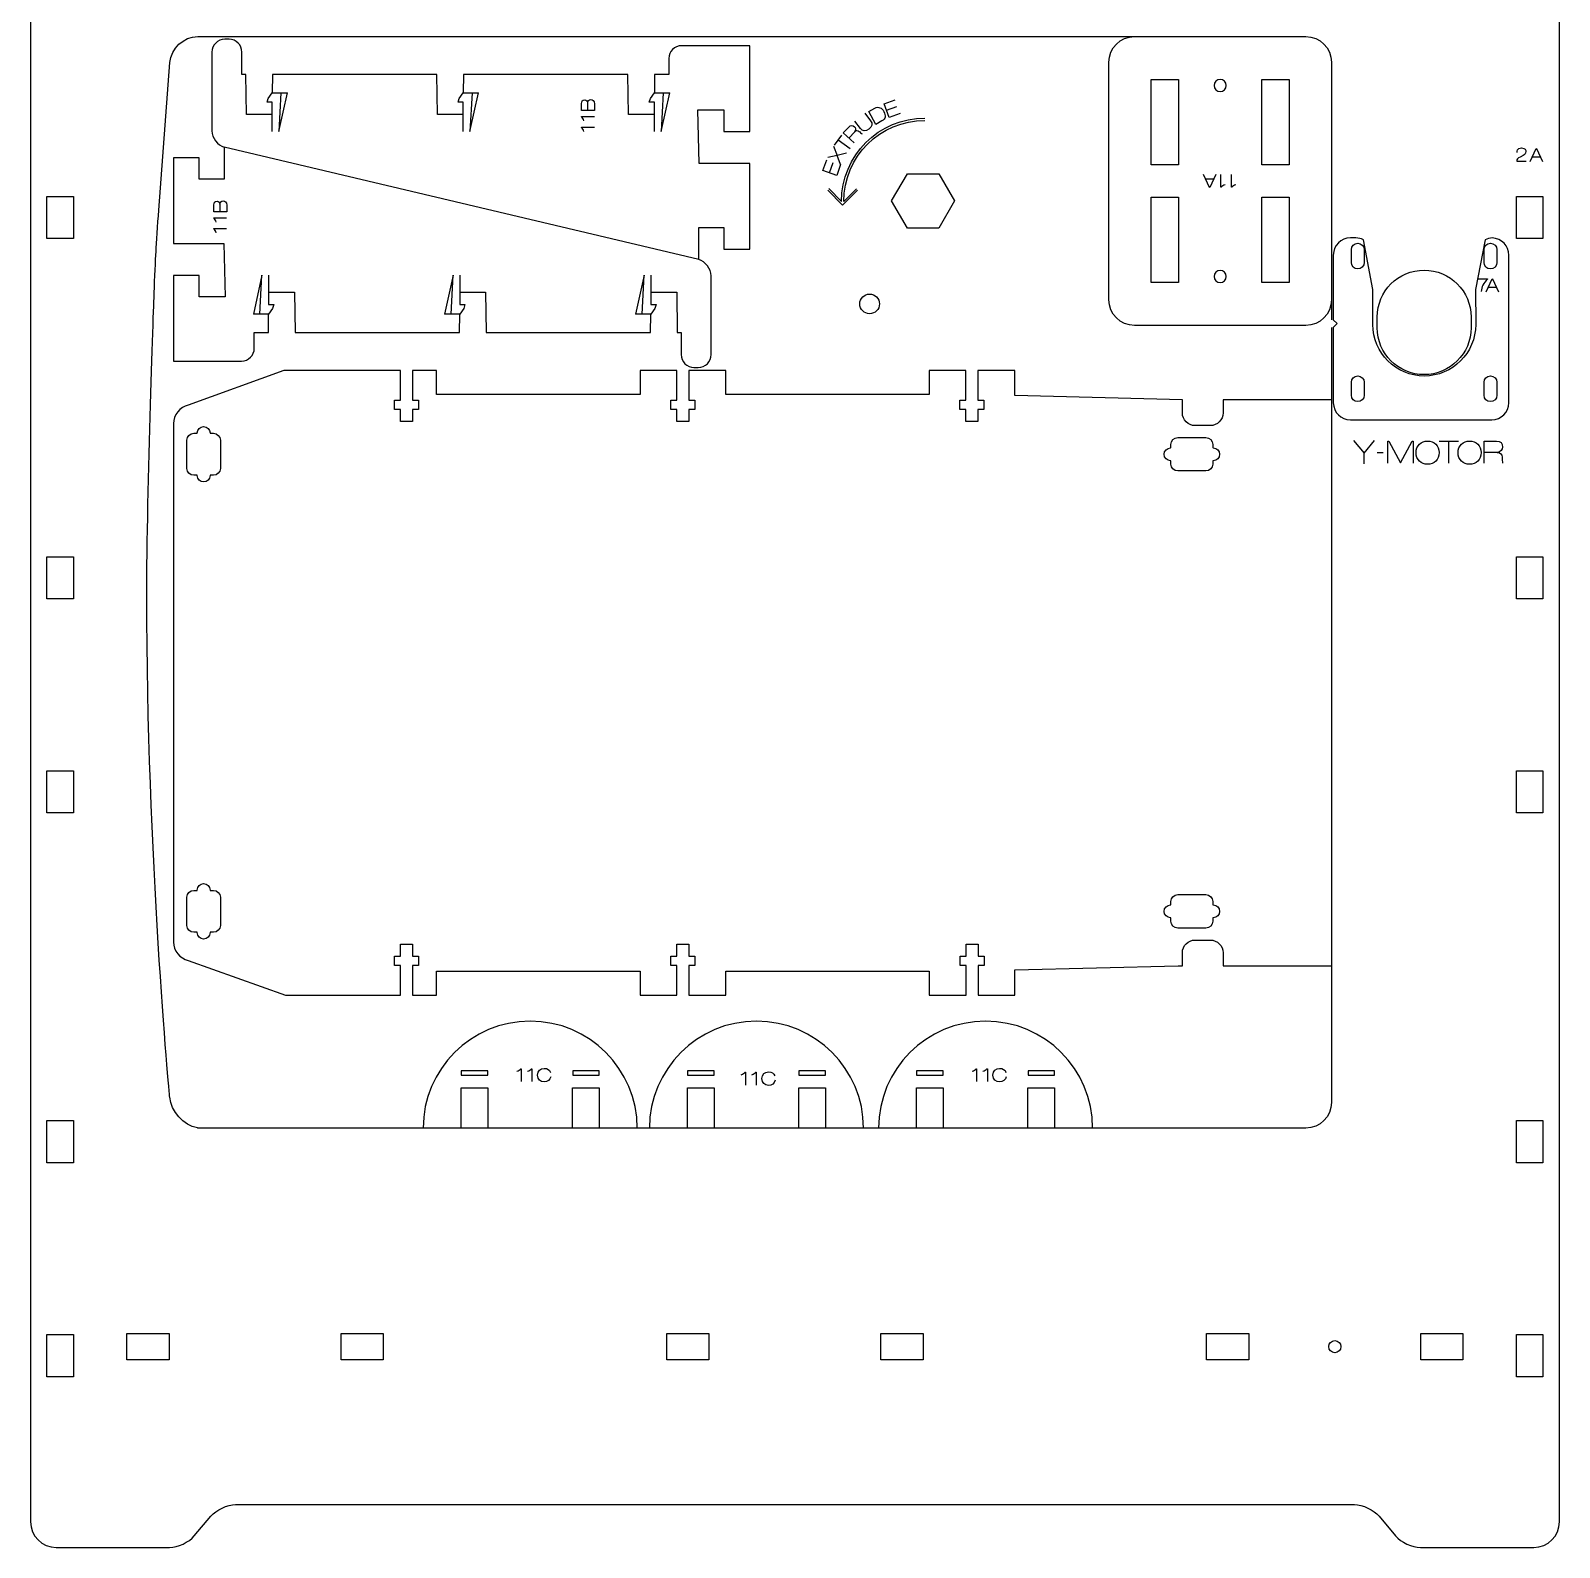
# Model space of a CAD drawing. Extents: x 16 to 1660, y 62 to 1240.
# Drawn here: x 16.3 to 302, y 407.7 to 691.2 of the extents above; entities that cross this region are included whole.
import ezdxf

# ---------------------------------------------------------------- set-up
doc = ezdxf.new("R2010")
doc.units = 0
doc.layers.get('0').update_dxf_attribs({"linetype": 'CONTINUOUS'})

msp = doc.modelspace()

# ---------------------------------------------------------------- linework, layer by layer
at = {"color": 7}
for points in [[(16.287609, 705.311998), (16.287609, 412.49346)], [(301.960562, 412.49346), (301.96282, 705.311998)], [(47.522836, 690.052524), (254.563033, 690.052524)], [(53.37556, 689.539444), (52.57546, 689.539444)], [(50.175442, 687.139144), (50.175442, 686.576676)], [(61.406758, 675.465022), (56.606722, 675.465022), (56.526571, 682.977213), (55.775578, 682.977213), (55.775578, 687.139144)], [(135.535811, 685.939136), (135.535811, 682.977213), (132.878971, 682.977213), (132.853853, 679.544827)], [(141.135947, 648.358989), (141.135947, 654.349438), (145.856396, 654.349438), (145.856396, 650.348938), (150.656431, 650.348938), (150.656431, 666.349244), (141.216098, 666.349244), (140.975644, 676.339347), (145.856396, 676.339347), (145.856396, 672.339129), (150.656431, 672.339129), (150.656431, 688.339436), (137.935829, 688.339436)], [(40.237833, 657.577778), (42.295233, 685.175442)], [(97.102507, 675.465022), (92.302471, 675.465022), (92.22232, 682.977213), (61.486627, 682.977213), (61.426231, 679.544827)], [(132.799102, 675.465022), (127.999067, 675.465022), (127.918916, 682.977213), (97.182658, 682.977213), (97.127342, 679.544827)], [(217.76944, 640.865142), (217.76944, 685.253336)], [(259.363069, 685.252771), (259.363069, 637.106507)], [(50.175442, 680.576913), (50.175442, 680.014727)], [(225.688031, 682.054629), (230.80726, 682.054629), (230.80726, 666.055169), (225.688031, 666.055169), (225.688031, 682.054629), (225.688031, 682.054629)], [(239.706009, 680.914733), (239.706009, 680.914733)], [(246.326096, 682.054629), (251.445889, 682.054629), (251.445889, 666.055169), (246.326096, 666.055169), (246.326096, 682.054629), (246.326096, 682.054629)], [(61.42736, 672.313729), (61.42736, 677.784889), (60.466393, 677.784889), (60.6933, 678.491573), (61.426231, 679.544827), (63.072151, 679.544827), (62.672524, 672.313729), (64.28232, 679.544827)], [(63.072151, 679.544827), (64.28232, 679.544827)], [(97.128471, 672.313729), (97.128471, 677.784889), (96.167787, 677.784889), (96.394129, 678.491573), (97.127342, 679.544827), (98.773262, 679.544827), (98.373636, 672.313729), (99.983713, 679.544827)], [(98.773262, 679.544827), (99.983713, 679.544827)], [(119.230987, 676.243391), (119.230987, 677.556853)], [(121.647656, 677.4688), (121.647656, 676.243391), (119.230987, 676.243391), (119.230987, 676.243391)], [(120.378784, 677.671718), (120.385276, 677.671718)], [(120.382171, 677.672), (120.379349, 676.243391)], [(132.854982, 672.313729), (132.854982, 677.784889), (131.894298, 677.784889), (132.121204, 678.491573), (132.853853, 679.544827), (134.499773, 679.544827), (134.100147, 672.313729), (135.710224, 679.544827)], [(134.499773, 679.544827), (135.710224, 679.544827)], [(178.776489, 675.65778), (176.751827, 674.917229), (175.811462, 677.489967), (177.814676, 678.221769)], [(50.175442, 675.214691), (50.175442, 672.423513)], [(119.24792, 675.04818), (119.24792, 675.135951), (121.630722, 675.135951)], [(171.339087, 672.87394), (170.280753, 674.252596)], [(172.173053, 675.705758), (173.231387, 674.327102)], [(172.896671, 676.041884), (174.069304, 676.680271)], [(175.377687, 674.274044), (174.2059, 673.635658), (172.896671, 676.041884), (172.896671, 676.041884)], [(176.249189, 676.293627), (178.169147, 676.995513)], [(119.24792, 673.047789), (119.24792, 673.13556), (121.630722, 673.13556)], [(166.50208, 669.742684), (167.897104, 671.649378)], [(170.167018, 670.181258), (168.150258, 672.034611), (169.170491, 673.144309)], [(170.27144, 672.273089), (170.274544, 672.264904), (169.190529, 671.078724)], [(141.135947, 648.359553), (52.489947, 669.389342), (52.489947, 663.399176), (47.769498, 663.399176), (47.769498, 667.399393), (42.969462, 667.399393), (42.969462, 651.399369), (52.410078, 651.399369), (52.649967, 641.409267), (47.769498, 641.409267), (47.769498, 645.409484), (42.969462, 645.409484), (42.969462, 629.40946), (55.690064, 629.40946)], [(166.322869, 669.560087), (167.016853, 667.834298)], [(169.414049, 669.084542), (167.203684, 670.701676)], [(296.507464, 666.710771), (297.618009, 669.12744), (297.70578, 669.12744), (298.81576, 666.710771)], [(167.651289, 666.138142), (166.924284, 664.108964), (164.34562, 665.032396), (165.065004, 667.040124)], [(167.651289, 666.138707), (167.016853, 667.834298), (165.230951, 667.421407)], [(165.5445, 664.603136), (166.234251, 666.527609)], [(168.736151, 668.262993), (167.016853, 667.834298)], [(293.98722, 666.790922), (295.760987, 666.790922)], [(295.188922, 667.83712), (294.606698, 667.53994)], [(298.448589, 667.509178), (296.868427, 667.509178)], [(180.118738, 654.261667), (177.185884, 659.341667), (180.118738, 664.421667), (185.983598, 664.421667), (188.916733, 659.341667), (185.983598, 654.261667), (180.118738, 654.261667), (180.118738, 654.261667)], [(237.767989, 664.268702), (236.658009, 661.851469), (236.569673, 661.851469), (235.459411, 664.268702)], [(235.827147, 663.469731), (237.407027, 663.469731)], [(238.754356, 661.912711), (238.666867, 661.912711), (238.666867, 664.294949)], [(240.754464, 661.912711), (240.666976, 661.912711), (240.666976, 664.294949)], [(19.351413, 660.170553), (24.311187, 660.170553), (24.311187, 652.291191), (19.351413, 652.291191), (19.351413, 660.170553), (19.351413, 660.170553)], [(170.807098, 661.324278), (168.025233, 658.542413), (165.243087, 661.324278)], [(165.42512, 661.630207), (167.825702, 659.230471)], [(170.617444, 661.622587), (168.225611, 659.230753)], [(225.688031, 660.065002), (230.80726, 660.065002), (230.80726, 644.064413), (225.688031, 644.064413), (225.688031, 660.065002), (225.688031, 660.065002)], [(246.326096, 660.065002), (251.445889, 660.065002), (251.445889, 644.064413), (246.326096, 644.064413), (246.326096, 660.065002), (246.326096, 660.065002)], [(293.921462, 660.170553), (298.881236, 660.170553), (298.881236, 652.291191), (293.921462, 652.291191), (293.921462, 660.170553), (293.921462, 660.170553)], [(50.527373, 657.304304), (50.527373, 658.617484)], [(52.944324, 658.529149), (52.944324, 657.304022), (50.527373, 657.304022), (50.527373, 657.304304)], [(51.674889, 658.732067), (51.681662, 658.732067)], [(51.678276, 658.732067), (51.675453, 657.304022)], [(50.544307, 656.108529), (50.544307, 656.196018), (52.927109, 656.196018)], [(50.544307, 654.108138), (50.544307, 654.196191), (52.927109, 654.196191)], [(263.9187, 652.413676), (262.913989, 652.413676)], [(267.114302, 636.214684), (267.11656, 642.791591), (265.330376, 652.082629)], [(288.098653, 652.084604), (286.310493, 642.783124), (286.314162, 636.214684)], [(259.713871, 649.214122), (259.713307, 637.107071), (260.419991, 636.400387), (259.713307, 635.693984), (259.714153, 621.613918), (259.714153, 621.613918)], [(263.083887, 647.828976), (263.083887, 650.236613)], [(265.483904, 650.236613), (265.483904, 647.828976), (265.483904, 647.828976)], [(287.884164, 647.828976), (287.884164, 650.236613)], [(290.284182, 650.236613), (290.284182, 647.828976), (290.284182, 647.828976)], [(292.514584, 621.613918), (292.514584, 649.214122)], [(60.770911, 645.434602), (60.770911, 639.96316), (61.731596, 639.96316), (61.504407, 639.256476), (60.77204, 638.203222), (59.12612, 638.203222), (59.525747, 645.434602), (57.915669, 638.203222)], [(96.496858, 645.434602), (96.496858, 639.96316), (97.457542, 639.96316), (97.230918, 639.256476), (96.497987, 638.203222), (94.852067, 638.203222), (95.251693, 645.434602), (93.641616, 638.203222)], [(132.198533, 645.434602), (132.198533, 639.96316), (133.1595, 639.96316), (132.932876, 639.256476), (132.199662, 638.203222), (130.553742, 638.203222), (130.953369, 645.434602), (129.343573, 638.203222)], [(143.450451, 642.533922), (143.450451, 645.3251)], [(239.706009, 645.204873), (239.706009, 645.204873)], [(286.850667, 644.79678), (288.536098, 644.79678), (288.536098, 644.709009)], [(288.284073, 642.370798), (289.394618, 644.787749), (289.482389, 644.787749), (290.592369, 642.370798)], [(290.225198, 643.170051), (288.645036, 643.170051)], [(60.826791, 642.283309), (65.626827, 642.283309), (65.706978, 634.7714), (96.442671, 634.7714), (96.497987, 638.203504)], [(96.522822, 642.283309), (101.322576, 642.283309), (101.403009, 634.7714), (132.139267, 634.7714), (132.199662, 638.203504)], [(132.219136, 642.283309), (137.019171, 642.283309), (137.099322, 634.7714), (137.850316, 634.7714), (137.850316, 630.609187)], [(174.914278, 640.091853), (174.914278, 640.091853)], [(59.12612, 638.203222), (57.915669, 638.203222)], [(58.090082, 631.809478), (58.090082, 634.771682), (60.746922, 634.771682), (60.77204, 638.203787)], [(94.852067, 638.203222), (93.641616, 638.203222)], [(130.553742, 638.203222), (129.343573, 638.203222)], [(143.450451, 637.171418), (143.450451, 637.733887)], [(267.923998, 635.632742), (267.923998, 637.633133)], [(285.444353, 637.633133), (285.444353, 635.632742), (285.444353, 635.632742)], [(254.56642, 636.065107), (222.569476, 636.065107)], [(259.363069, 635.693702), (259.363069, 490.852742)], [(143.450451, 630.609187), (143.450451, 631.171373)], [(231.509147, 619.741938), (231.509147, 622.146753), (200.188407, 622.94516), (200.188407, 627.666456), (193.295129, 627.666456), (193.295129, 622.094542), (194.414422, 622.094542), (194.414422, 620.334887), (193.295129, 620.334887), (193.295129, 618.140044), (191.054284, 618.140609), (191.054284, 620.334887), (189.934144, 620.334887), (189.934144, 622.094542), (191.054284, 622.094542), (191.054284, 627.666456), (184.188382, 627.666738), (184.188382, 623.18646), (146.177847, 623.187024), (146.177847, 627.666738), (139.29868, 627.666738), (139.29868, 622.095107), (140.418256, 622.095107), (140.418256, 620.334887), (139.29868, 620.334887), (139.29868, 618.141173), (137.057836, 618.141173), (137.057836, 620.334887), (135.938542, 620.334887), (135.938542, 622.095107), (137.057836, 622.095107), (137.057836, 627.666738), (130.178387, 627.666738), (130.178387, 623.187024), (92.167569, 623.187024), (92.167569, 627.666738), (87.674027, 627.666738), (87.674027, 622.095107), (88.793602, 622.095107), (88.793602, 620.334887), (87.674027, 620.334887), (87.674027, 618.141173), (85.433464, 618.141173), (85.433464, 620.334887), (84.313324, 620.334887), (84.313324, 622.095107), (85.433464, 622.095107), (85.433464, 627.666738), (63.62954, 627.666738), (45.724233, 621.161516)], [(140.250333, 628.209169), (141.050433, 628.209169)], [(263.083887, 623.02898), (263.083887, 625.4369)], [(265.483904, 625.4369), (265.483904, 623.02898), (265.483904, 623.02898)], [(287.884164, 623.02898), (287.884164, 625.4369)], [(290.284182, 625.4369), (290.284182, 623.02898), (290.284182, 623.02898)], [(259.378027, 622.146753), (239.109956, 622.146753), (239.109956, 619.741938)], [(42.970027, 617.724049), (42.969462, 520.829822)], [(236.709938, 617.34192), (233.909164, 617.34192)], [(262.914271, 618.413518), (289.314467, 618.413518)], [(45.506076, 609.360393), (45.506076, 614.613113)], [(46.799218, 615.90682), (47.388498, 615.90682), (47.426033, 615.971731)], [(49.826051, 615.971731), (49.863304, 615.90682), (50.452302, 615.90682)], [(51.745727, 614.613113), (51.745727, 609.360393)], [(230.655707, 615.108978), (235.908427, 615.108978)], [(263.510889, 614.560902), (265.451167, 612.17556), (267.391444, 614.560902)], [(269.889111, 610.2985), (269.889111, 614.467769), (270.082433, 614.467769), (272.271913, 610.41534), (272.283484, 610.41534), (274.461393, 614.467769), (274.654433, 614.467769), (274.654433, 610.2985)], [(277.329618, 614.467769), (277.329618, 614.467769)], [(279.490876, 614.467769), (283.088644, 614.467769)], [(281.29992, 610.2985), (281.29992, 614.467769)], [(285.179347, 614.467769), (285.179347, 614.467769)], [(287.881907, 610.2985), (287.881907, 614.467769), (290.176656, 614.467769)], [(229.302733, 613.189302), (229.362, 613.22712), (229.362, 613.22712)], [(229.362, 613.22712), (229.362, 613.815836)], [(237.202133, 613.815836), (237.202133, 613.22712), (237.266762, 613.189302)], [(265.451167, 610.205367), (265.451167, 612.17556)], [(267.922022, 612.290142), (269.039622, 612.290142)], [(290.328773, 612.325138), (287.881907, 612.3178)], [(290.334136, 612.335862), (290.328773, 612.324856)], [(229.362, 610.163033), (229.362, 610.751749), (229.302733, 610.789284)], [(235.908427, 608.869327), (230.655707, 608.869327)], [(237.266762, 610.789284), (237.202133, 610.751749), (237.202133, 610.163033)], [(47.388498, 608.066687), (46.799218, 608.066687)], [(47.426033, 608.007138), (47.388498, 608.066687), (47.388498, 608.066687)], [(50.452302, 608.066687), (49.863304, 608.066687), (49.826051, 608.007138)], [(19.351413, 592.83346), (24.311187, 592.83346), (24.311187, 584.954098), (19.351413, 584.954098), (19.351413, 592.83346), (19.351413, 592.83346)], [(293.929364, 592.83346), (298.889138, 592.83346), (298.889138, 584.954098), (293.929364, 584.954098), (293.929364, 592.83346), (293.929364, 592.83346)], [(19.351413, 552.833822), (24.311187, 552.833822), (24.311187, 544.954178), (19.351413, 544.954178), (19.351413, 552.833822), (19.351413, 552.833822)], [(293.929364, 552.833822), (298.889138, 552.833822), (298.889138, 544.954178), (293.929364, 544.954178), (293.929364, 552.833822), (293.929364, 552.833822)], [(45.506076, 523.941322), (45.506076, 529.193478)], [(46.799218, 530.487184), (47.388498, 530.487184), (47.426033, 530.55266)], [(49.826051, 530.55266), (49.863304, 530.487184), (50.452302, 530.487184)], [(51.745162, 529.193478), (51.745162, 523.941322)], [(230.661351, 529.689907), (235.914353, 529.689907)], [(229.302733, 527.769667), (229.367644, 527.807202), (229.367644, 528.3962)], [(237.20806, 528.3962), (237.20806, 527.807202), (237.267609, 527.769667)], [(229.367644, 524.742833), (229.367644, 525.332113), (229.302733, 525.369649)], [(235.914353, 523.449691), (230.661351, 523.449691)], [(237.267609, 525.369649), (237.20806, 525.332113), (237.20806, 525.332113)], [(237.20806, 525.332113), (237.20806, 524.742833)], [(45.725362, 517.398), (63.9445, 510.886851), (85.433464, 510.886851), (85.433464, 516.458764), (84.313324, 516.458764), (84.313324, 518.219267), (85.433464, 518.219267), (85.433464, 520.41298), (87.674027, 520.41298), (87.674027, 518.219267), (88.793602, 518.219267), (88.793602, 516.458764), (87.674027, 516.458764), (87.674309, 510.886851), (92.167569, 510.886851), (92.167569, 515.368822), (130.178104, 515.368822), (130.178104, 510.886851), (137.057836, 510.886851), (137.057836, 516.458764), (135.93826, 516.458764), (135.93826, 518.219267), (137.057836, 518.219267), (137.057836, 520.41298), (139.298398, 520.41298), (139.298398, 518.219267), (140.417973, 518.219267), (140.417973, 516.458764), (139.298398, 516.458764), (139.298398, 510.886851), (146.177564, 510.886851), (146.177564, 515.368822), (184.188382, 515.368822), (184.188382, 510.886851), (191.081942, 510.886851), (191.081942, 516.458764), (189.962367, 516.458764), (189.962367, 518.219267), (191.081942, 518.219267), (191.081942, 520.41298), (193.322504, 520.41298), (193.322504, 518.219267), (194.442644, 518.219267), (194.442644, 516.458764), (193.322504, 516.458764), (193.322504, 510.886287), (200.188407, 510.886287), (200.188407, 515.6073), (230.708764, 516.4074), (231.508582, 516.4074), (231.508582, 518.81278)], [(47.388498, 522.647333), (46.799218, 522.647333)], [(47.426033, 522.587502), (47.388498, 522.647333), (47.388498, 522.647333)], [(50.452302, 522.647333), (49.863304, 522.647333), (49.826051, 522.587502)], [(233.9086, 521.212233), (236.709373, 521.212233)], [(239.109391, 518.81278), (239.109391, 516.4074), (259.378027, 516.407964)], [(107.881702, 497.146298), (107.969473, 497.146298), (107.969473, 494.763496)], [(109.881811, 497.146298), (109.969582, 497.146298), (109.969582, 494.763496)], [(192.977064, 497.146298), (193.064836, 497.146298), (193.064836, 494.763496)], [(194.977173, 497.146298), (195.064944, 497.146298), (195.064944, 494.763496)], [(96.762993, 495.954473), (101.723331, 495.954473), (101.723331, 496.754291), (96.762993, 496.754291), (96.762993, 495.954473), (96.762993, 495.954473)], [(117.587042, 495.954473), (122.547098, 495.954473), (122.547098, 496.754856), (117.587042, 496.754856), (117.587042, 495.954473), (117.587042, 495.954473)], [(139.047502, 495.953909), (144.00784, 495.953909), (144.00784, 496.754291), (139.047502, 496.754291), (139.047502, 495.953909), (139.047502, 495.953909)], [(149.788598, 496.495211), (149.876369, 496.495211), (149.876369, 494.112409)], [(151.788707, 496.495211), (151.876196, 496.495211), (151.876196, 494.112409)], [(159.871551, 495.953909), (164.831607, 495.953909), (164.831607, 496.754291), (159.871551, 496.754291), (159.871551, 495.953909), (159.871551, 495.953909)], [(181.858356, 495.954473), (186.818693, 495.954473), (186.818693, 496.754291), (181.858356, 496.754291), (181.858356, 495.954473), (181.858356, 495.954473)], [(202.682404, 495.954473), (207.64246, 495.954473), (207.64246, 496.754856), (202.682404, 496.754856), (202.682404, 495.954473), (202.682404, 495.954473)], [(96.762993, 486.042547), (96.762993, 493.554456), (101.723331, 493.554456), (101.723331, 486.042547)], [(117.562489, 486.043111), (117.562489, 493.555302), (122.522544, 493.555302), (122.522544, 486.043111)], [(139.047502, 486.042547), (139.047502, 493.554456), (144.00784, 493.554456), (144.00784, 486.042547)], [(159.846998, 486.042547), (159.846998, 493.554456), (164.807053, 493.554456), (164.807053, 486.042547)], [(181.858356, 486.042547), (181.858356, 493.554456), (186.818693, 493.554456), (186.818693, 486.042547)], [(202.657851, 486.043111), (202.657851, 493.555302), (207.617907, 493.555302), (207.617907, 486.043111)], [(19.351413, 487.456198), (24.311187, 487.456198), (24.311187, 479.576553), (19.351413, 479.576553), (19.351413, 487.456198), (19.351413, 487.456198)], [(254.563033, 486.052707), (47.522836, 486.052707), (47.465544, 486.100684)], [(293.929364, 487.456198), (298.889138, 487.456198), (298.889138, 479.576553), (293.929364, 479.576553), (293.929364, 487.456198), (293.929364, 487.456198)], [(19.351413, 447.456278), (24.311187, 447.456278), (24.311187, 439.576633), (19.351413, 439.576633), (19.351413, 447.456278), (19.351413, 447.456278)], [(34.29508, 447.695602), (42.174442, 447.695602), (42.174442, 442.735829), (34.29508, 442.735829), (34.29508, 447.695602), (34.29508, 447.695602)], [(74.295, 447.695602), (82.174362, 447.695602), (82.174362, 442.735829), (74.295, 442.735829), (74.295, 447.695602), (74.295, 447.695602)], [(135.170616, 447.696449), (143.049978, 447.696449), (143.049978, 442.736676), (135.170616, 442.736676), (135.170616, 447.696449), (135.170616, 447.696449)], [(175.170536, 447.696449), (183.049898, 447.696449), (183.049898, 442.736676), (175.170536, 442.736676), (175.170536, 447.696449), (175.170536, 447.696449)], [(236.046433, 447.695602), (243.925796, 447.695602), (243.925796, 442.735829), (236.046433, 442.735829), (236.046433, 447.695602), (236.046433, 447.695602)], [(276.046353, 447.695602), (283.925716, 447.695602), (283.925716, 442.735829), (276.046353, 442.735829), (276.046353, 447.695602), (276.046353, 447.695602)], [(293.929364, 447.456278), (298.889138, 447.456278), (298.889138, 439.576633), (293.929364, 439.576633), (293.929364, 447.456278), (293.929364, 447.456278)], [(259.985933, 444.076102), (259.985933, 444.076102)], [(54.604073, 415.694142), (263.643816, 415.694142)], [(46.886142, 409.856376), (49.968291, 413.532038)], [(268.280162, 413.532038), (271.362029, 409.856376)], [(21.088491, 407.693989), (42.250078, 407.693989)], [(275.998376, 407.693989), (297.159962, 407.693989)]]:
    msp.add_lwpolyline(points, dxfattribs=at)
for points in [[(42.295233, 685.175442), (42.530607, 687.857964), (44.882929, 690.052524), (47.522836, 690.052524)], [(52.57546, 689.539444), (51.255224, 689.539444), (50.175442, 688.459098), (50.175442, 687.139144)], [(55.775578, 687.139144), (55.775578, 688.459098), (54.695513, 689.539444), (53.37556, 689.539444)], [(217.76944, 685.253336), (217.76944, 687.903967), (219.91828, 690.053089), (222.569476, 690.053089)], [(254.563033, 690.052524), (257.213947, 690.052524), (259.363069, 687.903684), (259.363069, 685.252771)], [(50.175442, 686.576676), (50.175442, 685.257287), (50.175442, 681.896584), (50.175442, 680.576913)], [(137.935829, 688.339436), (136.615876, 688.339436), (135.535811, 687.259089), (135.535811, 685.939136)], [(50.175442, 680.014727), (50.175442, 678.694773), (50.175442, 676.534362), (50.175442, 675.214691)], [(238.566396, 682.054629), (237.936758, 682.054629), (237.426218, 681.543807), (237.426218, 680.914733)], [(237.426218, 680.914733), (237.426218, 680.285096), (237.936758, 679.77512), (238.566396, 679.77512)], [(239.706009, 680.914733), (239.706009, 681.543807), (239.195751, 682.054629), (238.566396, 682.054629)], [(238.566396, 679.77512), (239.195751, 679.775402), (239.706009, 680.285096), (239.706009, 680.914733)], [(119.230987, 677.556853), (119.230987, 677.938982), (119.437291, 678.206811), (119.830427, 678.206811)], [(119.830427, 678.206811), (120.114624, 678.206811), (120.385276, 677.955916), (120.378784, 677.671718)], [(120.385276, 677.671718), (120.39854, 677.986396), (120.567873, 678.281036), (120.990924, 678.281036)], [(120.990924, 678.281036), (121.2723, 678.281036), (121.647656, 678.101542), (121.647656, 677.4688)], [(119.698347, 674.296622), (119.606907, 674.662382), (119.413867, 674.90594), (119.24792, 675.04818)], [(167.825702, 659.230471), (167.825702, 667.824984), (174.797438, 674.827482), (183.392516, 674.827482)], [(168.225611, 659.230753), (168.225611, 667.583402), (175.040431, 674.38778), (183.392516, 674.38778)], [(173.231387, 674.327102), (173.663469, 673.764351), (173.562151, 673.241676), (172.931949, 672.757664)], [(174.069304, 676.680271), (174.732809, 677.041233), (175.337047, 676.740949), (175.727924, 676.023258)], [(175.727924, 676.023258), (176.117956, 675.305567), (176.042038, 674.635007), (175.377687, 674.274044)], [(50.175442, 672.423513), (50.175442, 671.103842), (51.216842, 669.737887), (52.489947, 669.38906)], [(119.698347, 672.295949), (119.606907, 672.661991), (119.413867, 672.905831), (119.24792, 673.047789)], [(169.170491, 673.144309), (169.541613, 673.548169), (169.873789, 673.524462), (170.232776, 673.194827)], [(170.232776, 673.194827), (170.424687, 673.017873), (170.573982, 672.641389), (170.27144, 672.273089)], [(170.274544, 672.264904), (170.562976, 672.573091), (170.831369, 672.576196), (171.107947, 672.321631)], [(171.107947, 672.321631), (171.181324, 672.254462), (171.588289, 671.891807), (171.706258, 671.855964)], [(172.931949, 672.757664), (172.302029, 672.2745), (171.771169, 672.311189), (171.339087, 672.87394)], [(294.03802, 668.381527), (294.03802, 668.638913), (294.044793, 669.227629), (294.884122, 669.227629)], [(294.884122, 669.227629), (295.5544, 669.227629), (295.689867, 668.787644), (295.689867, 668.557633)], [(295.689867, 668.557633), (295.689867, 668.209089), (295.479893, 668.009558), (295.188922, 667.83712)], [(294.606698, 667.53994), (294.173487, 667.285658), (293.993993, 667.14624), (293.98722, 666.790922)], [(239.506196, 662.363138), (239.140436, 662.271416), (238.896596, 662.078376), (238.754356, 661.912711)], [(241.506304, 662.363138), (241.140262, 662.271416), (240.896704, 662.078376), (240.754464, 661.912711)], [(39.724753, 649.877062), (39.80688, 651.427027), (40.03802, 654.892716), (40.237833, 657.577778)], [(50.527373, 658.617484), (50.527373, 658.999896), (50.733678, 659.26716), (51.126531, 659.26716)], [(51.126531, 659.26716), (51.411011, 659.26716), (51.681662, 659.016547), (51.674889, 658.732067)], [(51.681662, 658.732067), (51.695209, 659.047027), (51.864542, 659.341667), (52.287311, 659.341667)], [(52.287311, 659.341667), (52.568404, 659.341667), (52.944324, 659.161891), (52.944324, 658.529149)], [(50.994733, 655.356689), (50.903293, 655.722731), (50.710253, 655.966289), (50.544307, 656.108529)], [(50.994733, 653.35658), (50.903293, 653.72234), (50.710253, 653.96618), (50.544307, 654.108138)], [(262.913989, 652.413676), (261.146713, 652.413676), (259.713871, 650.981962), (259.713871, 649.214122)], [(263.083887, 650.236613), (263.083887, 650.899553), (263.620673, 651.436622), (264.283896, 651.436622)], [(265.330376, 652.082629), (264.903938, 652.292884), (264.426136, 652.413676), (263.9187, 652.413676)], [(264.283896, 651.436622), (264.946836, 651.436622), (265.483904, 650.899553), (265.483904, 650.236613)], [(287.884164, 650.236613), (287.884164, 650.899553), (288.420951, 651.436622), (289.083609, 651.436622)], [(289.418042, 652.408878), (288.945602, 652.395613), (288.498562, 652.281031), (288.098653, 652.084604)], [(289.083609, 651.436622), (289.746831, 651.436622), (290.284182, 650.899553), (290.284182, 650.236613)], [(292.514584, 649.214122), (292.514584, 650.946402), (291.137058, 652.353562), (289.418042, 652.408878)], [(39.391167, 642.166187), (39.492767, 644.856893), (39.642627, 648.327098), (39.724753, 649.877062)], [(143.450451, 645.3251), (143.450451, 646.644771), (142.408769, 648.010727), (141.135947, 648.359553)], [(238.566396, 646.344769), (237.936758, 646.344769), (237.426218, 645.833947), (237.426218, 645.204873)], [(239.706009, 645.204873), (239.706009, 645.833947), (239.195751, 646.344769), (238.566396, 646.344769)], [(264.283896, 646.628967), (263.620673, 646.628967), (263.083887, 647.166036), (263.083887, 647.828976)], [(265.483904, 647.828976), (265.483904, 647.166036), (264.946836, 646.628967), (264.283896, 646.628967)], [(267.923998, 637.633133), (267.923998, 642.470987), (271.846604, 646.393311), (276.683893, 646.393311)], [(276.683893, 646.393311), (281.522593, 646.393311), (285.444353, 642.470987), (285.444353, 637.633133)], [(289.083609, 646.628967), (288.420951, 646.628967), (287.884164, 647.166036), (287.884164, 647.828976)], [(290.284182, 647.828976), (290.284182, 647.166036), (289.746831, 646.628967), (289.083609, 646.628967)], [(237.426218, 645.204873), (237.426218, 644.575236), (237.936758, 644.064978), (238.566396, 644.064978)], [(238.566396, 644.064978), (239.195751, 644.064978), (239.706009, 644.575236), (239.706009, 645.204873)], [(288.536098, 644.709009), (287.757447, 644.025184), (287.395356, 643.236373), (287.358384, 642.413978)], [(38.004327, 585.24902), (38.003762, 605.28454), (39.391167, 642.166187), (39.391167, 642.166187)], [(143.450451, 637.733887), (143.450451, 639.05384), (143.450451, 641.214251), (143.450451, 642.533922)], [(171.23156, 640.091853), (171.23156, 641.108982), (172.056213, 641.933353), (173.07306, 641.933353)], [(173.07306, 638.250636), (172.056213, 638.250636), (171.23156, 639.074724), (171.23156, 640.091853)], [(173.07306, 641.933353), (174.090189, 641.933353), (174.914278, 641.108982), (174.914278, 640.091853)], [(174.914278, 640.091853), (174.914278, 639.074724), (174.090189, 638.250636), (173.07306, 638.250636)], [(222.569476, 636.065107), (219.918562, 636.065107), (217.76944, 638.213664), (217.76944, 640.865142)], [(259.366173, 640.865142), (259.366173, 638.213947), (257.217333, 636.065107), (254.56642, 636.065107)], [(143.450451, 631.171373), (143.450451, 632.491327), (143.450451, 635.851747), (143.450451, 637.171418)], [(276.714373, 626.614049), (271.412547, 626.614049), (267.114302, 630.912293), (267.114302, 636.214684)], [(276.683893, 626.872564), (271.84604, 626.872564), (267.923998, 630.794042), (267.923998, 635.632742)], [(285.444353, 635.632742), (285.444353, 630.79376), (281.522029, 626.872564), (276.683893, 626.872564)], [(286.314162, 636.214684), (286.314162, 630.912576), (282.0162, 626.614049), (276.714373, 626.614049)], [(55.690064, 629.40946), (57.010018, 629.40946), (58.090082, 630.489242), (58.090082, 631.809478)], [(137.850316, 630.609187), (137.850316, 629.288951), (138.93038, 628.209169), (140.250333, 628.209169)], [(141.050433, 628.209169), (142.370669, 628.209169), (143.450451, 629.288951), (143.450451, 630.609187)], [(263.083887, 625.4369), (263.083887, 626.09984), (263.620673, 626.636909), (264.283896, 626.636909)], [(264.283896, 626.636909), (264.946836, 626.636909), (265.483904, 626.09984), (265.483904, 625.4369)], [(287.884164, 625.4369), (287.884164, 626.09984), (288.420951, 626.636909), (289.083609, 626.636909)], [(289.083609, 626.636909), (289.746831, 626.636909), (290.284182, 626.09984), (290.284182, 625.4369)], [(264.283896, 621.829253), (263.620673, 621.829253), (263.083887, 622.366604), (263.083887, 623.02898)], [(265.483904, 623.02898), (265.483904, 622.366604), (264.946836, 621.829253), (264.283896, 621.829253)], [(289.083609, 621.829253), (288.420951, 621.829253), (287.884164, 622.366604), (287.884164, 623.02898)], [(290.284182, 623.02898), (290.284182, 622.366604), (289.746831, 621.829253), (289.083609, 621.829253)], [(45.724233, 621.161516), (44.209547, 620.823413), (42.970027, 619.276271), (42.970027, 617.724049)], [(259.714153, 621.613918), (259.714153, 619.846642), (261.146996, 618.413518), (262.914271, 618.413518)], [(289.314467, 618.413518), (291.081742, 618.413518), (292.514584, 619.846642), (292.514584, 621.613918)], [(47.426033, 615.971731), (47.426033, 616.634389), (47.963384, 617.172304), (48.626042, 617.172304)], [(48.626042, 617.172304), (49.288418, 617.172304), (49.826051, 616.634389), (49.826051, 615.971731)], [(233.909164, 617.34192), (232.584131, 617.34192), (231.509147, 618.41634), (231.509147, 619.741938)], [(239.109956, 619.741938), (239.109956, 618.41634), (238.035536, 617.34192), (236.709938, 617.34192)], [(45.506076, 614.613113), (45.506076, 615.326289), (46.086042, 615.90682), (46.799218, 615.90682)], [(50.452302, 615.90682), (51.165478, 615.90682), (51.745727, 615.326289), (51.745727, 614.613113)], [(229.362, 613.815836), (229.362, 614.528729), (229.942531, 615.108978), (230.655707, 615.108978)], [(235.908427, 615.108978), (236.621602, 615.108978), (237.202133, 614.528729), (237.202133, 613.815836)], [(275.169771, 612.28986), (275.169771, 613.667951), (276.138922, 614.467769), (277.329618, 614.467769)], [(277.329618, 614.467769), (278.52116, 614.467769), (279.490876, 613.667951), (279.490876, 612.28986)], [(283.019218, 612.28986), (283.019218, 613.667951), (283.988087, 614.467769), (285.179347, 614.467769)], [(285.179347, 614.467769), (286.370889, 614.467769), (287.340322, 613.667951), (287.340322, 612.28986)], [(290.176656, 614.467769), (291.011187, 614.467769), (291.326993, 614.070964), (291.326993, 613.329002)], [(228.10216, 611.989293), (228.10216, 612.651669), (228.639511, 613.189302), (229.302733, 613.189302)], [(229.302733, 610.789284), (228.639511, 610.789284), (228.10216, 611.326636), (228.10216, 611.989293)], [(237.266762, 613.189302), (237.92942, 613.189302), (238.467336, 612.651669), (238.467336, 611.989293)], [(238.467336, 611.989293), (238.467336, 611.326636), (237.92942, 610.789284), (237.266762, 610.789284)], [(277.329618, 610.111387), (276.138922, 610.111387), (275.169771, 610.911769), (275.169771, 612.28986)], [(279.490876, 612.28986), (279.490876, 610.911769), (278.52116, 610.111387), (277.329618, 610.111387)], [(285.179347, 610.111951), (283.988087, 610.111951), (283.019218, 610.911769), (283.019218, 612.28986)], [(287.340322, 612.28986), (287.340322, 610.911769), (286.370889, 610.111951), (285.179347, 610.111951)], [(290.328773, 612.324856), (290.970264, 612.318647), (291.251076, 612.020902), (291.251076, 611.448838)], [(291.326993, 613.329002), (291.326993, 612.932198), (291.058036, 612.377067), (290.334136, 612.335862)], [(291.251076, 611.448838), (291.251076, 611.297002), (291.262647, 610.467269), (291.344209, 610.2985)], [(46.799218, 608.066687), (46.086042, 608.066687), (45.506076, 608.6475), (45.506076, 609.360393)], [(51.745727, 609.360393), (51.745727, 608.6475), (51.165478, 608.066687), (50.452302, 608.066687)], [(230.655707, 608.869327), (229.942531, 608.869327), (229.362, 609.449293), (229.362, 610.163033)], [(237.202133, 610.163033), (237.202133, 609.449293), (236.621602, 608.869327), (235.908427, 608.869327)], [(48.626042, 606.807129), (47.963384, 606.807129), (47.426033, 607.344198), (47.426033, 608.007138)], [(49.826051, 608.007138), (49.826051, 607.344198), (49.288418, 606.807129), (48.626042, 606.807129)], [(42.284509, 491.847011), (42.284509, 491.847011), (38.004327, 537.439729), (38.004327, 585.24902)], [(47.426033, 530.55266), (47.426033, 531.215318), (47.963384, 531.752669), (48.626042, 531.752669)], [(48.626042, 531.752669), (49.288418, 531.752669), (49.826051, 531.215318), (49.826051, 530.55266)], [(45.506076, 529.193478), (45.506076, 529.907218), (46.086042, 530.487184), (46.799218, 530.487184)], [(50.452302, 530.487184), (51.165478, 530.487184), (51.745162, 529.907218), (51.745162, 529.193478)], [(229.367644, 528.3962), (229.367644, 529.109658), (229.948176, 529.689907), (230.661351, 529.689907)], [(235.914353, 529.689907), (236.627811, 529.689907), (237.20806, 529.109658), (237.20806, 528.3962)], [(228.102724, 526.569658), (228.102724, 527.232598), (228.640076, 527.769667), (229.302733, 527.769667)], [(229.302733, 525.369649), (228.640076, 525.369649), (228.102724, 525.907), (228.102724, 526.569658)], [(237.267609, 527.769667), (237.930267, 527.769667), (238.467618, 527.232598), (238.467618, 526.569658)], [(238.467618, 526.569658), (238.467618, 525.907), (237.930267, 525.369649), (237.267609, 525.369649)], [(46.799218, 522.647333), (46.086042, 522.647333), (45.506076, 523.227864), (45.506076, 523.941322)], [(51.745162, 523.941322), (51.745162, 523.227864), (51.165478, 522.647333), (50.452302, 522.647333)], [(230.661351, 523.449691), (229.948176, 523.449691), (229.367644, 524.029658), (229.367644, 524.742833)], [(237.20806, 524.742833), (237.20806, 524.029658), (236.627811, 523.449691), (235.914353, 523.449691)], [(42.969462, 520.829822), (42.969462, 519.2776), (44.209547, 517.732998), (45.725362, 517.398)], [(48.626042, 521.387493), (47.963384, 521.387493), (47.426033, 521.925127), (47.426033, 522.587502)], [(49.826051, 522.587502), (49.826051, 521.925127), (49.288418, 521.387493), (48.626042, 521.387493)], [(231.508582, 518.81278), (231.508582, 520.138378), (232.583002, 521.212233), (233.9086, 521.212233)], [(236.709373, 521.212233), (238.034407, 521.212233), (239.109391, 520.138378), (239.109391, 518.81278)], [(109.642769, 506.042789), (98.597156, 506.042789), (89.642527, 497.08816), (89.642527, 486.042547)], [(129.643011, 486.043111), (129.643011, 497.088442), (120.688664, 506.042789), (109.642769, 506.042789)], [(151.927278, 506.042224), (140.881664, 506.042224), (131.9276, 497.08816), (131.9276, 486.042547)], [(171.92752, 486.042547), (171.92752, 497.088442), (162.973173, 506.042224), (151.927278, 506.042224)], [(194.738131, 506.042789), (183.692518, 506.042789), (174.737889, 497.08816), (174.737889, 486.042547)], [(214.738373, 486.043111), (214.738373, 497.088442), (205.784027, 506.042789), (194.738131, 506.042789)], [(107.129862, 496.695871), (107.495904, 496.787311), (107.739462, 496.980351), (107.881702, 497.146298)], [(109.129971, 496.695871), (109.496013, 496.787311), (109.739571, 496.980351), (109.881811, 497.146298)], [(111.020296, 495.954473), (111.020296, 496.753444), (111.581918, 497.216853), (112.272798, 497.216853)], [(112.272798, 497.216853), (112.844862, 497.216853), (113.298111, 496.983738), (113.427087, 496.458804)], [(192.225224, 496.695871), (192.591267, 496.787311), (192.834824, 496.980351), (192.977064, 497.146298)], [(194.225333, 496.695871), (194.591376, 496.787311), (194.834933, 496.980351), (194.977173, 497.146298)], [(196.115658, 495.954473), (196.115658, 496.753444), (196.677562, 497.216853), (197.36816, 497.216853)], [(197.36816, 497.216853), (197.940224, 497.216853), (198.393756, 496.983738), (198.522449, 496.458804)], [(112.272798, 494.692093), (111.581918, 494.692093), (111.020296, 495.155784), (111.020296, 495.954473)], [(113.484378, 495.66322), (113.413258, 495.016649), (112.831033, 494.692093), (112.272798, 494.692093)], [(149.036758, 496.044784), (149.4028, 496.136224), (149.646358, 496.329264), (149.788598, 496.495211)], [(151.036867, 496.044784), (151.402909, 496.136224), (151.646467, 496.329264), (151.788707, 496.495211)], [(152.927191, 495.304233), (152.927191, 496.102922), (153.488813, 496.566613), (154.179411, 496.566613)], [(154.179411, 494.041289), (153.488813, 494.041289), (152.927191, 494.505544), (152.927191, 495.304233)], [(154.179411, 496.566613), (154.751758, 496.566613), (155.205007, 496.333498), (155.3337, 495.808564)], [(155.391273, 495.01298), (155.320153, 494.365844), (154.737929, 494.041289), (154.179411, 494.041289)], [(197.36816, 494.692093), (196.677562, 494.692093), (196.115658, 495.155784), (196.115658, 495.954473)], [(198.57974, 495.66322), (198.50862, 495.016649), (197.926396, 494.692093), (197.36816, 494.692093)], [(47.465544, 486.100684), (44.867689, 486.58018), (42.536251, 489.1659), (42.284509, 491.847011)], [(259.363069, 490.852742), (259.363069, 488.201829), (257.213947, 486.052707), (254.563033, 486.052707)], [(258.846038, 445.215716), (258.846038, 445.845353), (259.356578, 446.355329), (259.985933, 446.355329)], [(259.985933, 446.355329), (260.616136, 446.355329), (261.125829, 445.845353), (261.125829, 445.215716)], [(259.985933, 444.076102), (259.35686, 444.076102), (258.846038, 444.586642), (258.846038, 445.215716)], [(261.125829, 445.215716), (261.125829, 444.586642), (260.616136, 444.076102), (259.985933, 444.076102)], [(49.968291, 413.532038), (50.965664, 414.720758), (53.051004, 415.694142), (54.604073, 415.694142)], [(263.643816, 415.694142), (265.197167, 415.694142), (267.282507, 414.720758), (268.280162, 413.532038)], [(16.287609, 412.49346), (16.287609, 409.854682), (18.44802, 407.693989), (21.088491, 407.693989)], [(297.159962, 407.693989), (299.800151, 407.693989), (301.960562, 409.854682), (301.960562, 412.49346)], [(42.250078, 407.693989), (43.8023, 407.693989), (45.888487, 408.667373), (46.886142, 409.856376)], [(271.362029, 409.856376), (272.359684, 408.667373), (274.446153, 407.693989), (275.998376, 407.693989)]]:
    msp.add_open_spline(points, degree=3, dxfattribs=at)

doc.saveas('drawing.dxf')
